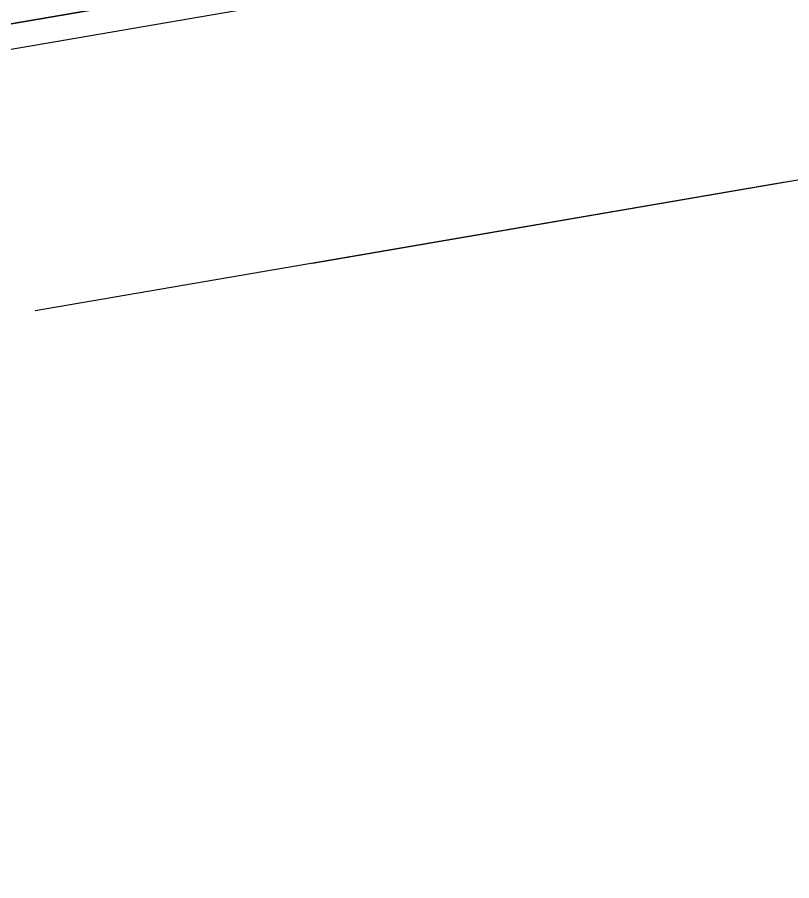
# Model space of a CAD drawing. Header units: millimetres. Extents: x 10366 to 28454, y 24552 to 29702.
# Drawn here: x 25810.796 to 25812.599, y 28218.301 to 28220.312 of the extents above; entities that cross this region are included whole.
import ezdxf

# ---------------------------------------------------------------- set-up
doc = ezdxf.new("R2010")
doc.units = ezdxf.units.MM
doc.header["$LTSCALE"] = 3
doc.layers.add('DomyÅ›lny', color=7, linetype='Continuous')

msp = doc.modelspace()

# ---------------------------------------------------------------- linework, layer by layer
at = {"layer": 'DomyÅ›lny'}
for p, q in [((25753.3563, 28210.4312), (26123.8572, 28274.0846)), ((26123.8572, 28274.0846), (25753.3563, 28210.4312)), ((26113.4993, 28272.3869), (25763.7156, 28212.1289))]:
    msp.add_line(p, q, dxfattribs=at)
for points in [[(25811.483, 28219.7392, 0), (25813.4676, 28220.0802, 0)], [(25812.5842, 28219.9284, 0), (25810.8377, 28219.6283, 0)]]:
    msp.add_polyline3d(points, dxfattribs=at)

doc.saveas('drawing.dxf')
